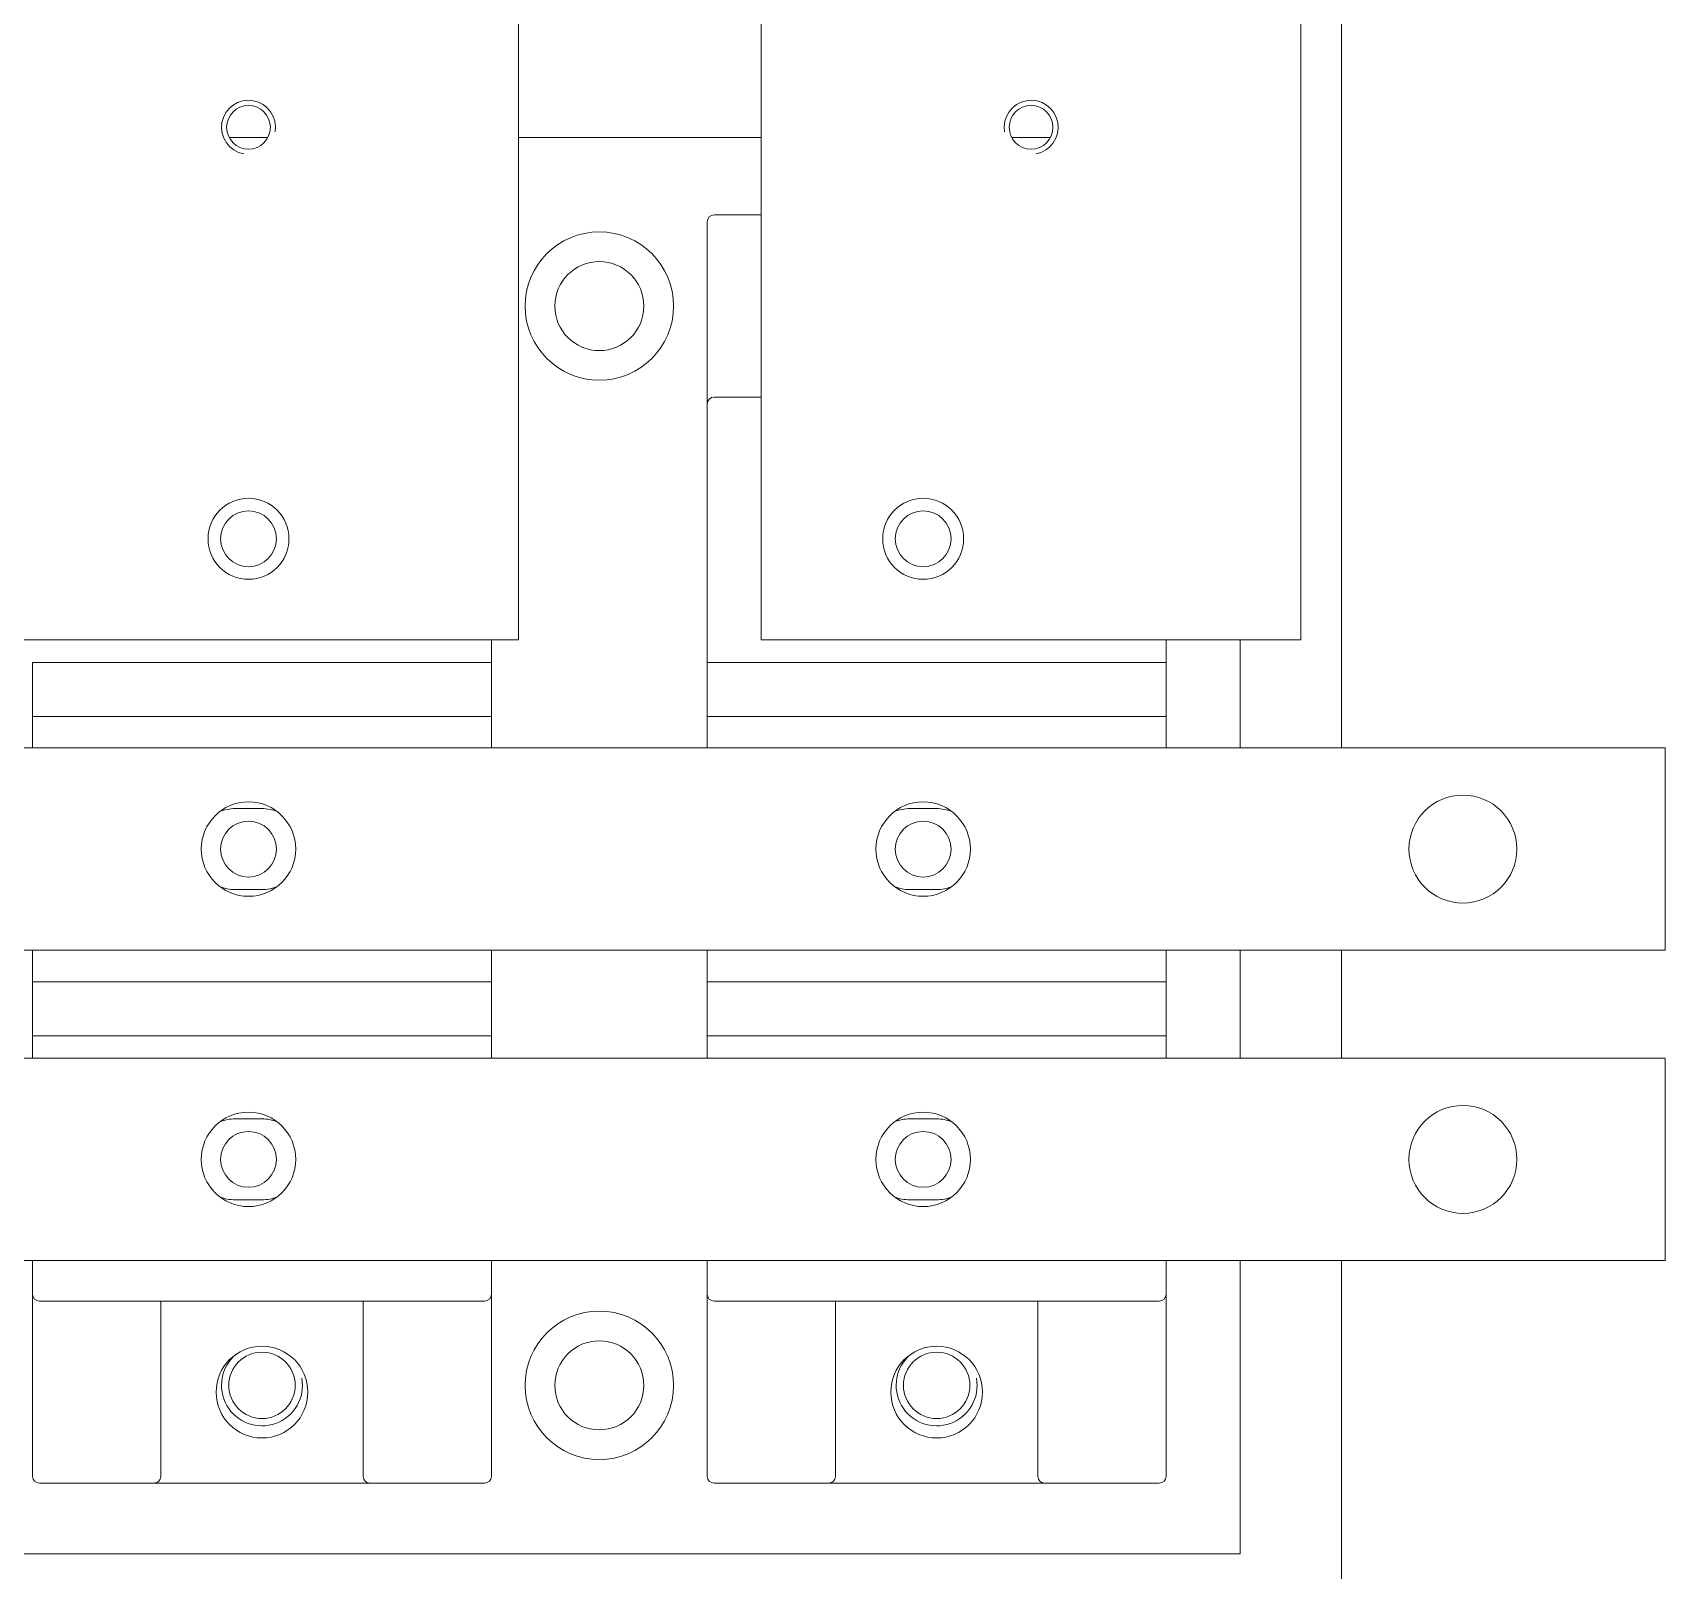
# Model space of a CAD drawing. Header units: millimetres. Extents: x 0 to 8410, y 0 to 5940.
# Drawn here: x 521.1 to 642.1, y 4685.1 to 4799.1 of the extents above; entities that cross this region are included whole.
import ezdxf

# ---------------------------------------------------------------- set-up
doc = ezdxf.new("R2010")
doc.units = ezdxf.units.MM
doc.header["$LTSCALE"] = 10
doc.layers.add('가시적인 것(ISO)', color=3, linetype='Continuous', lineweight=5, true_color=0x00ff00)
doc.layers.add('가시적인 좁은 것(ISO)', color=3, linetype='Continuous', lineweight=5, true_color=0x00ff00)

msp = doc.modelspace()

# ---------------------------------------------------------------- linework, layer by layer
at = {"layer": '가시적인 것(ISO)'}
for p, q in [((557.09, 4754.1), (557.09, 4834.1)), ((615.09, 4834.1), (615.09, 4754.1)), ((575.09, 4754.1), (575.09, 4833.6)), ((618.09, 4802.85), (618.09, 4746.1)), ((538.53, 4791.35), (535.66, 4791.35)), ((575.09, 4791.35), (557.09, 4791.35)), ((596.53, 4791.35), (593.66, 4791.35)), ((575.09, 4785.6), (571.59, 4785.6)), ((571.09, 4785.1), (571.09, 4771.6)), ((571.09, 4771.6), (571.09, 4752.43)), ((575.09, 4772.1), (571.59, 4772.1)), ((517.09, 4754.1), (557.09, 4754.1)), ((555.09, 4752.43), (555.09, 4754.1)), ((615.09, 4754.1), (575.09, 4754.1)), ((605.09, 4752.43), (605.09, 4754.1)), ((610.59, 4746.1), (610.59, 4754.1)), ((521.09, 4748.43), (521.09, 4752.43)), ((521.59, 4752.43), (521.09, 4752.43)), ((521.59, 4752.43), (554.59, 4752.43)), ((555.09, 4752.43), (554.59, 4752.43)), ((555.09, 4752.43), (555.09, 4748.43)), ((571.09, 4748.43), (571.09, 4752.43)), ((571.59, 4752.43), (571.09, 4752.43)), ((571.59, 4752.43), (604.59, 4752.43)), ((605.09, 4752.43), (604.59, 4752.43)), ((605.09, 4752.43), (605.09, 4748.43)), ((521.09, 4748.43), (521.09, 4746.1)), ((521.09, 4748.43), (521.59, 4748.43)), ((554.59, 4748.43), (521.59, 4748.43)), ((554.59, 4748.43), (555.09, 4748.43)), ((555.09, 4746.1), (555.09, 4748.43)), ((571.09, 4748.43), (571.09, 4746.1)), ((571.09, 4748.43), (571.59, 4748.43)), ((604.59, 4748.43), (571.59, 4748.43)), ((604.59, 4748.43), (605.09, 4748.43)), ((605.09, 4746.1), (605.09, 4748.43)), ((642.09, 4746.1), (432.09, 4746.1)), ((642.09, 4731.1), (642.09, 4746.1)), ((536.09, 4741.6), (538.09, 4741.6)), ((586.09, 4741.6), (588.09, 4741.6)), ((538.09, 4735.6), (536.09, 4735.6)), ((588.09, 4735.6), (586.09, 4735.6)), ((432.09, 4731.1), (642.09, 4731.1)), ((521.09, 4731.1), (521.09, 4728.76)), ((555.09, 4728.76), (555.09, 4731.1)), ((571.09, 4731.1), (571.09, 4728.76)), ((605.09, 4728.76), (605.09, 4731.1)), ((610.59, 4723.1), (610.59, 4731.1)), ((618.09, 4731.1), (618.09, 4723.1)), ((521.09, 4724.76), (521.09, 4728.76)), ((521.59, 4728.76), (521.09, 4728.76)), ((521.59, 4728.76), (554.59, 4728.76)), ((555.09, 4728.76), (554.59, 4728.76)), ((555.09, 4728.76), (555.09, 4724.76)), ((571.09, 4724.76), (571.09, 4728.76)), ((571.59, 4728.76), (571.09, 4728.76)), ((571.59, 4728.76), (604.59, 4728.76)), ((605.09, 4728.76), (604.59, 4728.76)), ((605.09, 4728.76), (605.09, 4724.76)), ((521.09, 4724.76), (521.09, 4723.1)), ((521.09, 4724.76), (521.59, 4724.76)), ((554.59, 4724.76), (521.59, 4724.76)), ((554.59, 4724.76), (555.09, 4724.76)), ((555.09, 4723.1), (555.09, 4724.76)), ((571.09, 4724.76), (571.09, 4723.1)), ((571.09, 4724.76), (571.59, 4724.76)), ((604.59, 4724.76), (571.59, 4724.76)), ((604.59, 4724.76), (605.09, 4724.76)), ((605.09, 4723.1), (605.09, 4724.76)), ((642.09, 4723.1), (432.09, 4723.1)), ((642.09, 4708.1), (642.09, 4723.1)), ((536.09, 4718.6), (538.09, 4718.6)), ((586.09, 4718.6), (588.09, 4718.6)), ((538.09, 4712.6), (536.09, 4712.6)), ((588.09, 4712.6), (586.09, 4712.6)), ((432.09, 4708.1), (642.09, 4708.1)), ((521.09, 4708.1), (521.09, 4705.6)), ((555.09, 4705.6), (555.09, 4708.1)), ((571.09, 4708.1), (571.09, 4705.6)), ((605.09, 4705.6), (605.09, 4708.1)), ((610.59, 4686.35), (610.59, 4708.1)), ((618.09, 4708.1), (618.09, 4674.85)), ((521.09, 4705.6), (521.09, 4692.1)), ((521.59, 4705.1), (554.59, 4705.1)), ((530.59, 4692.1), (530.59, 4705.1)), ((545.59, 4705.1), (545.59, 4692.1)), ((555.09, 4692.1), (555.09, 4705.6)), ((571.09, 4705.6), (571.09, 4692.1)), ((571.59, 4705.1), (604.59, 4705.1)), ((580.59, 4692.1), (580.59, 4705.1)), ((595.59, 4705.1), (595.59, 4692.1)), ((605.09, 4692.1), (605.09, 4705.6)), ((530.09, 4691.6), (521.59, 4691.6)), ((546.09, 4691.6), (530.09, 4691.6)), ((546.09, 4691.6), (554.59, 4691.6)), ((580.09, 4691.6), (571.59, 4691.6)), ((596.09, 4691.6), (580.09, 4691.6)), ((596.09, 4691.6), (604.59, 4691.6)), ((465.59, 4686.35), (610.59, 4686.35))]:
    msp.add_line(p, q, dxfattribs=at)
for centre, radius in [((537.09, 4792.1), 1.62), ((595.09, 4792.1), 1.62), ((563.09, 4778.85), 5.5), ((563.09, 4778.85), 3.3), ((537.09, 4761.6), 3), ((587.09, 4761.6), 3), ((537.09, 4761.6), 2.07), ((587.09, 4761.6), 2.07), ((537.09, 4738.6), 3.5), ((587.09, 4738.6), 3.5), ((627.09, 4738.6), 4), ((537.09, 4738.6), 2.07), ((587.09, 4738.6), 2.07), ((537.09, 4715.6), 3.5), ((587.09, 4715.6), 3.5), ((627.09, 4715.6), 4), ((537.09, 4715.6), 2.07), ((587.09, 4715.6), 2.07), ((563.09, 4698.85), 5.5), ((563.09, 4698.85), 3.3), ((538.09, 4698.35), 3.4), ((538.09, 4698.85), 2.46), ((588.09, 4698.35), 3.4), ((588.09, 4698.85), 2.46)]:
    msp.add_circle(centre, radius, dxfattribs=at)
for centre, radius, start, end in [((571.59, 4785.1), 0.5, 90, 180), ((571.59, 4771.6), 0.5, 90, 180), ((536.09, 4738.6), 3, 90, 112.0243), ((538.09, 4738.6), 3, 67.9757, 90), ((586.09, 4738.6), 3, 90, 112.0243), ((588.09, 4738.6), 3, 67.9757, 90), ((536.09, 4738.6), 3, 247.9757, 270), ((538.09, 4738.6), 3, 270, 292.0243), ((586.09, 4738.6), 3, 247.9757, 270), ((588.09, 4738.6), 3, 270, 292.0243), ((536.09, 4715.6), 3, 90, 112.0243), ((538.09, 4715.6), 3, 67.9757, 90), ((586.09, 4715.6), 3, 90, 112.0243), ((588.09, 4715.6), 3, 67.9757, 90), ((536.09, 4715.6), 3, 247.9757, 270), ((538.09, 4715.6), 3, 270, 292.0243), ((586.09, 4715.6), 3, 247.9757, 270), ((588.09, 4715.6), 3, 270, 292.0243), ((521.59, 4705.6), 0.5, 180, 270), ((554.59, 4705.6), 0.5, 270, 0), ((571.59, 4705.6), 0.5, 180, 270), ((604.59, 4705.6), 0.5, 270, 0), ((521.59, 4692.1), 0.5, 180, 270), ((530.09, 4692.1), 0.5, 270, 0), ((546.09, 4692.1), 0.5, 180, 270), ((554.59, 4692.1), 0.5, 270, 0), ((571.59, 4692.1), 0.5, 180, 270), ((580.09, 4692.1), 0.5, 270, 0), ((596.09, 4692.1), 0.5, 180, 270), ((604.59, 4692.1), 0.5, 270, 0)]:
    msp.add_arc(centre, radius, start, end, dxfattribs=at)
at = {"layer": '가시적인 좁은 것(ISO)'}
for centre, radius, start, end in [((537.09, 4792.1), 2, 350, 260), ((595.09, 4792.1), 2, 280, 190), ((538.09, 4698.85), 3, 129.6461, 10), ((588.09, 4698.85), 3, 129.6461, 10)]:
    msp.add_arc(centre, radius, start, end, dxfattribs=at)

doc.saveas('drawing.dxf')
